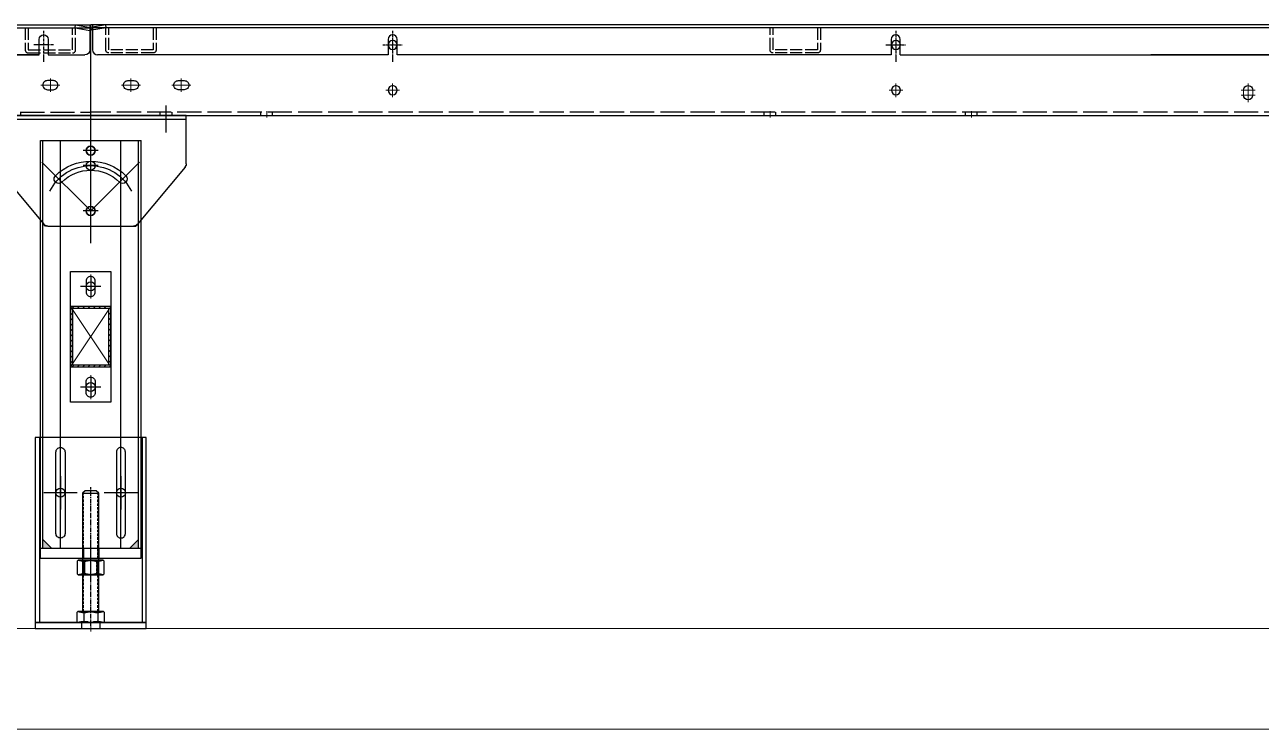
# Model space of a CAD drawing. Header units: millimetres. Extents: x 845401 to 948039, y 511594 to 550263.
# Drawn here: x 918439 to 919668, y 517561 to 518261 of the extents above; entities that cross this region are included whole.
import ezdxf

# ---------------------------------------------------------------- set-up
doc = ezdxf.new("R2010")
doc.units = ezdxf.units.MM
for name, pattern in [('ACAD_ISO02W100', [15, 12, -3]), ('CENTER', [0]), ('CENTER2', [28.575, 19.05, -3.175, 3.175, -3.175]), ('CENTERX2', [4, 2.5, -0.5, 0.5, -0.5]), ('DASHED', [0.75, 0.5, -0.25]), ('HIDDEN', [0.375, 0.25, -0.125])]:
    doc.linetypes.add(name, pattern=pattern)
for name, color, linetype in [('00', 7, 'Continuous'), ('2细线层', 4, 'Continuous'), ('3中心线层', 1, 'CENTER'), ('4虚线层', 6, 'DASHED'), ('5剖面线层', 2, 'Continuous'), ('虚线', 4, 'ACAD_ISO02W100')]:
    doc.layers.add(name, color=color, linetype=linetype)
for name, color, linetype, lineweight in [('A-剖-0.10mm.......SECT-L01', 255, 'Continuous', 18), ('中心线', 1, 'CENTER', 9), ('剖面线', 6, 'Continuous', 15), ('标注线', 3, 'Continuous', 15), ('粗实线', 7, 'Continuous', 30), ('细实线', 2, 'Continuous', 18)]:
    doc.layers.add(name, color=color, linetype=linetype, lineweight=lineweight)

# ---------------------------------------------------------------- blocks, each defined once
blk = doc.blocks.new('A$C040F782D12')
for p, q in [((862828.4, -655715.1), (862866.9, -655715.1)), ((862828.4, -655715.1), (862828.4, -655715.1)), ((862863.9, -655718.1), (862831.4, -655718.1)), ((862865.4, -655752.1), (862865.4, -655719.6)), ((862868.4, -655716.6), (862868.4, -655755.1)), ((862868.4, -655755.1), (862868.4, -655755.1))]:
    blk.add_line(p, q)
for centre, radius, start, end in [((862831.4, -655715.1), 3, 180, 270), ((862863.9, -655719.6), 1.5, 0, 90), ((862866.9, -655716.6), 1.5, 0, 90), ((862868.4, -655752.1), 3, 180, 270)]:
    blk.add_arc(centre, radius, start, end)
blk = doc.blocks.new('A$C433C1705')
at = {"layer": '虚线', "ltscale": 5}
blk.add_blockref('A$C040F782D12', (-862828.4, 655755.1), dxfattribs=at)
blk = doc.blocks.new('A$C13691031')
at = {"layer": '虚线'}
for p, q in [((5, 40), (5, 18)), ((8, 40), (8, 18)), ((52, 18), (52, 40)), ((55, 18), (55, 40)), ((8, 18), (52, 18)), ((8, 15), (52, 15))]:
    blk.add_line(p, q, dxfattribs=at)
for centre, start, end in [((8, 18), 180, 270), ((52, 18), 270, 0)]:
    blk.add_arc(centre, 3, start, end, dxfattribs=at)
blk = doc.blocks.new('G$C93B904BA')
at = {"color": 1, "linetype": 'CENTER', "lineweight": -2, "ltscale": 3}
for p, q in [((-7, 0), (7, 0)), ((0, 7), (0, -7))]:
    blk.add_line(p, q, dxfattribs=at)
at = {"color": 0, "linetype": 'ByBlock', "lineweight": -2}
blk.add_circle((0, 0), 5, dxfattribs=at)
blk = doc.blocks.new('G$C56B2856F')
at = {"linetype": 'ByBlock', "lineweight": -2}
h = blk.add_hatch(dxfattribs=at)
h.set_pattern_fill('ANSI31', color=0, scale=0.2, style=0)
h.set_pattern_definition([(45, (-3782.49265, -49905.5814), (-0.449012806, 0.449012806), [])])
h.paths.add_polyline_path([(4.25, 0), (0, 0), (0, -4.25, 0.4142136)])
at = {"color": 1, "linetype": 'CENTER', "lineweight": -2, "ltscale": 3}
for p, q in [((-6.25, 0), (6.25, 0)), ((0, 6.25), (0, -6.25))]:
    blk.add_line(p, q, dxfattribs=at)
at = {"color": 0, "linetype": 'ByBlock', "lineweight": -2}
blk.add_circle((0, 0), 4.25, dxfattribs=at)
blk = doc.blocks.new('A$C2CE218CC')
at = {"layer": '中心线', "ltscale": 4}
for p, q in [((810, 75.2), (810, 88.8)), ((1110, 75.2), (1110, 88.8)), ((803.2, 82), (816.8, 82)), ((1103.2, 82), (1116.8, 82)), ((803.2, 37), (816.8, 37)), ((810, 30.2), (810, 43.8)), ((1103.2, 37), (1116.8, 37)), ((1110, 30.2), (1110, 43.8))]:
    blk.add_line(p, q, dxfattribs=at)
at = {"layer": '中心线', "ltscale": 3}
for p, q in [((1279.5, 42), (1260.5, 42)), ((1270, 48.5), (1270, 35.5)), ((1329.5, 42), (1310.5, 42)), ((1320, 48.5), (1320, 35.5))]:
    blk.add_line(p, q, dxfattribs=at)
at = {"layer": '中心线', "ltscale": 2}
for p, q in [((910, 10), (910, 17)), ((1110, 10), (1110, 17)), ((1285, 10), (1285, 17))]:
    blk.add_line(p, q, dxfattribs=at)
at = {"layer": '粗实线'}
for p, q in [((0, 102), (1360, 102)), ((0, 57), (0, 102)), ((1360, 12), (1360, 102)), ((540, 52), (5, 52)), ((545, 47), (545, 17)), ((550, 12), (1360, 12))]:
    blk.add_line(p, q, dxfattribs=at)
for points in [[(1273, 46.5), (1267, 46.5, 0.414214), (1262.5, 42), (1262.5, 42, 0.414214), (1267, 37.5), (1273, 37.5, 0.414214), (1277.5, 42), (1277.5, 42, 0.414214)], [(1323, 46.5), (1317, 46.5, 0.414214), (1312.5, 42), (1312.5, 42, 0.414214), (1317, 37.5), (1323, 37.5, 0.414214), (1327.5, 42), (1327.5, 42, 0.414214)]]:
    blk.add_lwpolyline(points, format="xyb", close=True, dxfattribs=at)
for centre in [(810, 82), (1110, 82), (810, 37), (1110, 37)]:
    blk.add_circle(centre, 4.5, dxfattribs=at)
for centre, start, end in [((5, 57), 180, 270), ((540, 47), 0, 90), ((550, 17), 180, 270)]:
    blk.add_arc(centre, 5, start, end, dxfattribs=at)
at = {"layer": '虚线', "ltscale": 2}
for p, q in [((15, 102), (0.2, 99.4)), ((0.2, 99.4), (0.7, 96.4)), ((15.3, 99), (0.7, 96.4)), ((15.3, 99), (15, 102)), ((15.3, 99), (1345, 99)), ((1344.7, 99), (1345, 102)), ((1344.7, 99), (1359.3, 96.4)), ((1345, 102), (1359.8, 99.4)), ((1359.8, 99.4), (1359.3, 96.4)), ((660, 15), (660, 12)), ((660, 15), (1360, 15)), ((904.2, 12), (904.2, 15)), ((915.7, 12), (915.7, 15)), ((1104.2, 12), (1104.2, 15)), ((1115.7, 12), (1115.7, 15)), ((1279.2, 12), (1279.2, 15)), ((1290.7, 12), (1290.7, 15))]:
    blk.add_line(p, q, dxfattribs=at)
at = {"layer": '虚线'}
for p, q in [((1295, 99), (1295, 77)), ((1298, 99), (1298, 77)), ((1342, 77), (1342, 99)), ((1345, 77), (1345, 99)), ((1298, 77), (1342, 77)), ((1298, 74), (1342, 74))]:
    blk.add_line(p, q, dxfattribs=at)
for centre, start, end in [((1298, 77), 180, 270), ((1342, 77), 270, 0)]:
    blk.add_arc(centre, 3, start, end, dxfattribs=at)
at = {"color": 0, "linetype": 'ByBlock', "lineweight": -2}
for name, p in [('G$C56B2856F', (30, 82)), ('G$C93B904BA', (70, 82)), ('G$C56B2856F', (310, 82)), ('G$C93B904BA', (420, 82)), ('G$C56B2856F', (590, 82)), ('G$C56B2856F', (710, 82)), ('G$C56B2856F', (590, 32)), ('G$C56B2856F', (710, 32))]:
    blk.add_blockref(name, p, dxfattribs=at)
at = {"layer": '虚线', "ltscale": 2, "xscale": -1}
blk.add_blockref('A$C433C1705', (55, 59), dxfattribs=at)
at = {"layer": '虚线', "ltscale": 2}
for p in [(330, 59), (830, 59)]:
    blk.add_blockref('A$C13691031', p, dxfattribs=at)
blk = doc.blocks.new('A$C51416CBA')
at = {"color": 0, "linetype": 'ByBlock', "lineweight": -2}
blk.add_blockref('A$C2CE218CC', (146.5, 253), dxfattribs=at)
blk = doc.blocks.new('GD9-15GHRTH')
at = {"layer": '中心线', "ltscale": 3}
for p, q in [((-9.5, 0), (9.5, 0)), ((0, 6.5), (0, -6.5))]:
    blk.add_line(p, q, dxfattribs=at)
at = {"layer": '粗实线'}
blk.add_lwpolyline([(-3, 4.5), (3, 4.5, -0.414214), (7.5, 0), (7.5, 0, -0.414214), (3, -4.5), (-3, -4.5, -0.414214), (-7.5, 0), (-7.5, 0, -0.414214)], format="xyb", close=True, dxfattribs=at)
blk = doc.blocks.new('A$C765161de')
at = {"color": 0, "linetype": 'ByBlock', "lineweight": -2}
for p, q in [((1145.5, 27), (1145.5, 22)), ((1154.5, 27), (1154.5, 22))]:
    blk.add_line(p, q, dxfattribs=at)
at = {"layer": '中心线', "ltscale": 4}
for p, q in [((1500, 65.2), (1500, 78.8)), ((2000, 65.2), (2000, 78.8)), ((1493.2, 72), (1506.8, 72)), ((1993.2, 72), (2006.8, 72)), ((1143.2, 27), (1156.8, 27)), ((1150, 15.2), (1150, 33.8)), ((1493.2, 27), (1506.8, 27)), ((1500, 20.2), (1500, 33.8)), ((1993.2, 27), (2006.8, 27)), ((2000, 20.2), (2000, 33.8)), ((1143.2, 22), (1156.8, 22)), ((1425, 0), (1425, 6)), ((1625, 0), (1625, 6)), ((2125, 0), (2125, 6)), ((2225, 0), (2225, 6))]:
    blk.add_line(p, q, dxfattribs=at)
at = {"layer": '粗实线'}
for p, q in [((0, 92), (2300, 92)), ((2300, 2), (2300, 92)), ((2300, 2), (0, 2))]:
    blk.add_line(p, q, dxfattribs=at)
for centre in [(1500, 72), (2000, 72), (1500, 27), (2000, 27)]:
    blk.add_circle(centre, 4.5, dxfattribs=at)
for centre, start, end in [((1150, 27), 359.9994, 179.9994), ((1150, 22), 180, 0)]:
    blk.add_arc(centre, 4.5, start, end, dxfattribs=at)
at = {"layer": '虚线', "color": 2, "ltscale": 2}
for p, q in [((15.3, 89), (2284.7, 89)), ((2284.7, 89), (2285, 92)), ((2284.7, 89), (2299.1, 86.5)), ((2285, 92), (2299.8, 89.4)), ((2299.8, 89.4), (2299.1, 86.5)), ((0, 5), (2300, 5))]:
    blk.add_line(p, q, dxfattribs=at)
at = {"layer": '虚线', "color": 4, "ltscale": 2}
for p, q in [((1419.2, 2), (1419.2, 5)), ((1430.8, 2), (1430.8, 5)), ((1619.2, 2), (1619.2, 5)), ((1630.8, 2), (1630.8, 5)), ((2119.2, 2), (2119.2, 5)), ((2130.8, 2), (2130.8, 5)), ((2219.2, 2), (2219.2, 5)), ((2230.8, 2), (2230.8, 5))]:
    blk.add_line(p, q, dxfattribs=at)
at = {"color": 2, "xscale": -1}
for p in [(2210, 32), (2260, 32)]:
    blk.add_blockref('GD9-15GHRTH', p, dxfattribs=at)
at = {"layer": '虚线', "ltscale": 2}
for p in [(1570, 49), (2230, 49)]:
    blk.add_blockref('A$C13691031', p, dxfattribs=at)
blk = doc.blocks.new('A$C2E170EB7')
at = {"layer": '中心线'}
for p, q in [((25, 186), (25, 90)), ((85, 186), (85, 90)), ((17.5, 138), (32.5, 138)), ((92.5, 138), (77.5, 138)), ((55, 12), (55, 0))]:
    blk.add_line(p, q, dxfattribs=at)
at = {"layer": '粗实线'}
for p, q in [((4, 193), (4, 9)), ((106, 193), (106, 9))]:
    blk.add_line(p, q, dxfattribs=at)
for points in [[(0, 193), (110, 193), (110, 9), (0, 9)], [(0, 9), (110, 9), (110, 3), (0, 3)]]:
    blk.add_lwpolyline(points, close=True, dxfattribs=at)
for points in [[(25, 183), (25, 183, -0.414214), (29.5, 178.5), (29.5, 97.5, -0.414214), (25, 93), (25, 93, -0.414214), (20.5, 97.5), (20.5, 178.5, -0.414214)], [(85, 183), (85, 183, 0.414214), (80.5, 178.5), (80.5, 97.5, 0.414214), (85, 93), (85, 93, 0.414214), (89.5, 97.5), (89.5, 178.5, 0.414214)]]:
    blk.add_lwpolyline(points, format="xyb", close=True, dxfattribs=at)
at = {"layer": '虚线', "ltscale": 0.5}
for p, q in [((46, 9), (46, 3)), ((64, 9), (64, 3))]:
    blk.add_line(p, q, dxfattribs=at)
blk = doc.blocks.new('A$C39C60854')
at = {"layer": '剖面线'}
h = blk.add_hatch(dxfattribs=at)
h.set_pattern_fill('ANSI31', color=256, scale=30, style=0)
h.set_pattern_definition([(45, (-776643, 668927.5), (-2.65165043, 2.65165043), [])])
h.paths.add_polyline_path([(0, 40), (0, 0), (60, 0), (60, 40)])
h.paths.add_polyline_path([(58, 38), (58, 2), (2, 2), (2, 38)], flags=16)
at = {"layer": '粗实线'}
for points in [[(0, 40), (60, 40), (60, 0), (0, 0)], [(2, 38), (58, 38), (58, 2), (2, 2)]]:
    blk.add_lwpolyline(points, close=True, dxfattribs=at)
blk = doc.blocks.new('A$C771F760B')
at = {"layer": '中心线'}
for p, q in [((20, 13.5), (20, 26.5)), ((120, 13.5), (120, 26.5)), ((32, 20), (8, 20)), ((108, 20), (132, 20))]:
    blk.add_line(p, q, dxfattribs=at)
at = {"layer": '粗实线', "color": 0}
blk.add_lwpolyline([(5, 40), (5, 0), (135, 0), (135, 40)], close=True, dxfattribs=at)
for points in [[(25.5, 24.5), (14.5, 24.5, 0.414214), (10, 20), (10, 20, 0.414214), (14.5, 15.5), (25.5, 15.5, 0.414214), (30, 20), (30, 20, 0.414214)], [(114.5, 24.5), (125.5, 24.5, -0.414214), (130, 20), (130, 20, -0.414214), (125.5, 15.5), (114.5, 15.5, -0.414214), (110, 20), (110, 20, -0.414214)]]:
    blk.add_lwpolyline(points, format="xyb", close=True, dxfattribs=at)
at = {"layer": '细实线'}
for p, q in [((40, 0), (100, 40)), ((40, 40), (100, 0))]:
    blk.add_line(p, q, dxfattribs=at)
at = {"layer": '粗实线'}
blk.add_blockref('A$C39C60854', (40, 0), dxfattribs=at)
blk = doc.blocks.new('A$C0B1B2D33')
at = {"linetype": 'ByBlock', "lineweight": -2}
h = blk.add_hatch(color=2, dxfattribs=at)
h.paths.add_polyline_path([(97.5, -8.1), (97.5, -16.6), (89, -16.6)])
h.paths.add_polyline_path([(11, -16.6), (2.5, -16.6), (2.5, -8.1)])
for p, q in [((0, -26.6), (0, 388.4)), ((0, 388.4), (100, 388.4)), ((100, -26.6), (100, 388.4)), ((0, -16.6), (100, -16.6)), ((0, -26.6), (100, -26.6))]:
    blk.add_line(p, q)
for centre in [(50, 378.4), (50, 363.4), (50, 318.4), (50, 243.4), (50, 143.4), (20, 38.4), (80, 38.4)]:
    blk.add_circle(centre, 4.5)
at = {"layer": '3中心线层'}
for p, q in [((50, 370.9), (50, 385.9)), ((57.5, 378.4), (42.5, 378.4)), ((50, 355.9), (50, 370.9)), ((57.5, 363.4), (42.5, 363.4)), ((50, 310.9), (50, 325.9)), ((57.5, 318.4), (42.5, 318.4)), ((50, 253.6), (50, 233.2)), ((60.2, 243.4), (39.8, 243.4)), ((50, 153.6), (50, 133.2)), ((60.2, 143.4), (39.8, 143.4)), ((20, 54.9), (20, 21.9)), ((80, 54.9), (80, 21.9)), ((36.5, 38.4), (3.5, 38.4)), ((96.5, 38.4), (63.5, 38.4)), ((50, -35), (50, -8.8))]:
    blk.add_line(p, q, dxfattribs=at)
at = {"layer": '4虚线层'}
for p, q in [((2.5, -16.6), (2.5, 388.4)), ((20, -16.6), (20, 388.4)), ((80, -16.6), (80, 388.4)), ((97.5, -16.6), (97.5, 388.4)), ((42, -16.6), (42, -26.6)), ((43, -16.6), (43, -26.6)), ((57, -16.6), (57, -26.6)), ((58, -16.6), (58, -26.6))]:
    blk.add_line(p, q, dxfattribs=at)
at = {"layer": '5剖面线层'}
for p, q in [((11, -16.6), (2.5, -8.1)), ((89, -16.6), (97.5, -8.1))]:
    blk.add_line(p, q, dxfattribs=at)
blk = doc.blocks.new('ew323')
at = {"color": 1, "linetype": 'CENTER2', "ltscale": 0.25}
blk.add_line((4.5, 63.3), (4.5, 41.9), dxfattribs=at)
at = {"color": 2, "linetype": 'HIDDEN', "ltscale": 10}
for p, q in [((-1.5, 60.5), (-1.5, 46)), ((10.5, 60.5), (10.5, 46))]:
    blk.add_line(p, q, dxfattribs=at)
at = {"color": 2}
for p, q in [((-1.5, 47.2), (-1.5, 59.2)), ((10.5, 47.2), (10.5, 59.2))]:
    blk.add_line(p, q, dxfattribs=at)
blk.add_lwpolyline([(-8, 60.5), (17, 60.5), (18, 59.5), (18, 47), (17, 46), (-8, 46), (-9, 47), (-9, 59.5)], close=True, dxfattribs=at)
blk.add_lwpolyline([(-2.5, 46), (-2.5, 60.5), (11.5, 60.5), (11.5, 46)], dxfattribs=at)
for centre, start, end in [((-2.3, 78.3), 251.7208, 290.8675), ((11.3, 78.3), 249.1325, 288.2792), ((-2.3, 28.2), 69.1325, 108.2792), ((11.3, 28.2), 71.7208, 110.8675)]:
    blk.add_arc(centre, 19.1, start, end, dxfattribs=at)
blk = doc.blocks.new('A$C7142694E')
at = {"color": 1, "linetype": 'CENTER2', "ltscale": 0.25}
blk.add_line((13.8, 0, 0), (13.8, 137.8, 0), dxfattribs=at)
at = {"color": 2}
for p, q in [((21.8, 131.6, 0), (5.8, 131.6, 0)), ((6.8, 12.9, 0), (6.8, 4.3, 0)), ((20.7, 12.9, 0), (20.7, 4.3, 0))]:
    blk.add_line(p, q, dxfattribs=at)
at = {"color": 2, "linetype": 'HIDDEN', "ltscale": 10}
for p, q in [((6.8, 14.1, 0), (6.8, 131.6, 0)), ((20.8, 14.1, 0), (20.8, 131.6, 0))]:
    blk.add_line(p, q, dxfattribs=at)
at = {"color": 2, "elevation": 0}
for points in [[(21.8, 14.1), (5.8, 14.1), (5.8, 131.6), (8.3, 134.1), (19.3, 134.1), (21.8, 131.6)], [(26.5, 3.1), (1, 3.1), (0, 4.1), (0, 13.1), (1, 14.1), (26.5, 14.1), (27.5, 13.1), (27.5, 4.1)]]:
    blk.add_lwpolyline(points, close=True, dxfattribs=at)
at = {"color": 2}
for centre, start, end in [((6.9, 32.7, 0), 252.0147, 290.2789), ((20.6, 32.7, 0), 249.7211, 287.9853), ((6.9, -15.5, 0), 69.7211, 107.9853), ((20.6, -15.5, 0), 72.0147, 110.2789)]:
    blk.add_arc(centre, 19.9, start, end, dxfattribs=at)
at = {"rotation": 180}
blk.add_blockref('ew323', (18.3, 111.1, 0), dxfattribs=at)
blk = doc.blocks.new('G$C7224CCE4')
at = {"color": 0, "linetype": 'ByBlock', "lineweight": -2}
for name, p in [('A$C2E170EB7', (0, 0)), ('A$C7142694E', (41.2, 5.9, 0))]:
    blk.add_blockref(name, p, dxfattribs=at)
blk = doc.blocks.new('A$C36980DBC')
for p, q in [((0, 127.1), (190, 127.1)), ((0, 78.9), (0, 127.1)), ((0, 123.1), (190, 123.1)), ((190, 78.9), (190, 127.1)), ((92.5, 92.1), (97.5, 92.1)), ((95, 89.6), (95, 94.6)), ((1.2, 75.7), (48.5, 18.9)), ((188.8, 75.7), (141.5, 18.9)), ((92.5, 32.1), (97.5, 32.1)), ((95, 29.6), (95, 34.6)), ((137.7, 17.1), (52.3, 17.1))]:
    blk.add_line(p, q)
for centre in [(95, 92.1), (95, 32.1)]:
    blk.add_circle(centre, 4.5)
for centre, radius, start, end in [((5, 78.9), 5, 180, 219.8056), ((95, 32.1), 49.5, 45, 135), ((185, 78.9), 5, 320.1944, 0), ((63.2, 63.9), 4.5, 135, 315), ((95, 32.1), 40.5, 45, 135), ((126.8, 63.9), 4.5, 225, 45), ((52.3, 22.1), 5, 219.8056, 270), ((137.7, 22.1), 5, 270, 320.1944)]:
    blk.add_arc(centre, radius, start, end)
at = {"layer": '2细线层'}
for p, q in [((0, 78.9), (0, 77.1)), ((1.2, 75.7), (0, 77.1)), ((188.8, 75.7), (190, 77.1)), ((190, 78.9), (190, 77.1)), ((50, 17.1), (48.5, 18.9)), ((52.3, 17.1), (50, 17.1)), ((137.7, 17.1), (140, 17.1)), ((140, 17.1), (141.5, 18.9))]:
    blk.add_line(p, q, dxfattribs=at)
at = {"layer": '3中心线层'}
for p, q in [((20, 109.9), (20, 136.8)), ((95, 0), (95, 144.3)), ((170, 111), (170, 138.5)), ((95, 32.1), (46.5, 80.6)), ((95, 32.1), (143.5, 80.6))]:
    blk.add_line(p, q, dxfattribs=at)
blk.add_arc((95, 32.1), 45, 25.7018, 154.2982, dxfattribs=at)
blk = doc.blocks.new('G$C1A45749A')
at = {"color": 0}
for p, q in [((32, 37.1, -2.5), (32, 12.1, -2.5)), ((627, 37.1, -2.5), (32, 37.1, -2.5)), ((627, 34.1, -2.5), (32, 34.1, -2.5)), ((73.5, 7.1, 0.8), (37, 7.1, -2.5)), ((78, 7.1, 0.6), (78, 7.1, 0.6)), ((147.1, 7.1, -2.5), (82.5, 7.1, 0.4)), ((276.7, 7.1, -2.5), (82.5, 7.1, -2.5)), ((83.2, 7.1, -2.5), (147.1, 7.1, -2.5)), ((147.1, 7.1, -2.5), (83.2, 7.1, -2.5)), ((285.7, 7.1, -2.5), (329.7, 7.1, -2.5)), ((373.5, 7.1, -2.5), (329.6, 7.1, -2.5)), ((563, 7.1, -2.5), (382.5, 7.1, -2.5)), ((480, 7.1, -2.5), (576.7, 7.1, -2.5)), ((576, 7.1, -2.5), (512.1, 7.1, -2.5)), ((512.1, 7.1, -2.5), (576, 7.1, -2.5)), ((512.1, 7.1, -2.5), (576.7, 7.1, 0.4)), ((581.2, 7.1, 0.6), (581.2, 7.1, 0.6)), ((622, 7.1, -2.5), (585.7, 7.1, -2.5))]:
    blk.add_line(p, q, dxfattribs=at)
at = {"color": 1, "linetype": 'CENTERX2'}
for p, q in [((78, 30.9, -2.5), (78, 0, -2.5)), ((281.2, 30.9, -2.5), (281.2, 0, -2.5)), ((378, 30.9, -2.5), (378, 0, -2.5)), ((581.2, 30.9, -2.5), (581.2, 0, -2.5)), ((68.1, 17.1, -2.5), (87.8, 17.1, -2.5)), ((271.3, 17.1, -2.5), (291, 17.1, -2.5)), ((387.8, 17.1, -2.5), (368.2, 17.1, -2.5)), ((591.1, 17.1, -2.5), (571.4, 17.1, -2.5))]:
    blk.add_line(p, q, dxfattribs=at)
at = {"color": 0, "linetype": 'Continuous', "lineweight": 25}
for p, q in [((73.5, 22.6, -2.5), (73.5, 7.1, -2.5)), ((82.5, 7.1, -2.5), (82.5, 22.6, -2.5)), ((276.7, 22.6, -2.5), (276.7, 7.1, -2.5)), ((285.7, 7.1, -2.5), (285.7, 22.6, -2.5)), ((373.5, 7.1, -2.5), (373.5, 22.6, -2.5)), ((382.5, 22.6, -2.5), (382.5, 7.1, -2.5)), ((576.7, 7.1, -2.5), (576.7, 22.6, -2.5)), ((585.7, 22.6, -2.5), (585.7, 7.1, -2.5))]:
    blk.add_line(p, q, dxfattribs=at)
for p, q in [((78, 7.1, -2.5), (78, 7.1, -2.5)), ((281.2, 7.1, -2.5), (281.2, 7.1, -2.5)), ((378, 7.1, -2.5), (378, 7.1, -2.5)), ((581.2, 7.1, -2.5), (581.2, 7.1, -2.5))]:
    blk.add_line(p, q)
for centre, start, end in [((78, 22.6, -2.5), 0, 180), ((281.2, 22.6, -2.5), 0, 180), ((378, 22.6, -2.5), 0, 180), ((581.2, 22.6, -2.5), 0, 180), ((78, 11.6, -2.5), 359.7974, 0), ((281.2, 11.6, -2.5), 359.7974, 0), ((378, 11.6, -2.5), 180, 180.2026), ((581.2, 11.6, -2.5), 180, 180.2026)]:
    blk.add_arc(centre, 4.5, start, end, dxfattribs=at)
at = {"color": 0}
blk.add_arc((37, 12.1, -2.5), 5, 180, 270, dxfattribs=at)
at = {"color": 7, "linetype": 'Continuous', "lineweight": 25}
for centre in [(78, 11.6, -2.5), (281.2, 11.6, -2.5), (378, 11.6, -2.5), (581.2, 11.6, -2.5)]:
    blk.add_arc(centre, 4.5, 269.9687, 270.0313, dxfattribs=at)
at = {"layer": '标注线', "color": 0}
blk.add_line((627, 12.1, -2.5), (627, 37.1, -2.5), dxfattribs=at)
blk.add_arc((622, 12.1, -2.5), 5, 270, 0, dxfattribs=at)
blk = doc.blocks.new('A$C48a1a46b')
at = {"color": 0}
for p, q in [((-269, 37.1), (-269, 12.1)), ((2027, 37.1), (-269, 37.1)), ((2027, 34.1), (-269, 34.1)), ((24.6, 7.1), (-264, 7.1)), ((29.1, 7.1), (29.1, 7.1)), ((524.5, 7.1), (33.6, 7.1)), ((529, 7.1), (529, 7.1)), ((533.5, 7.1), (1224.5, 7.1)), ((1224.5, 7.1), (782.5, 7.1))]:
    blk.add_line(p, q, dxfattribs=at)
at = {"color": 1, "linetype": 'CENTERX2'}
for p, q in [((29.1, 30.9), (29.1, 0)), ((529, 30.9), (529, 0)), ((19.2, 17.1), (38.9, 17.1)), ((519.2, 17.1), (538.8, 17.1))]:
    blk.add_line(p, q, dxfattribs=at)
at = {"color": 0, "linetype": 'Continuous', "lineweight": 25}
for p, q in [((24.6, 22.6), (24.6, 7.1)), ((33.6, 7.1), (33.6, 22.6)), ((524.5, 22.6), (524.5, 7.1)), ((533.5, 7.1), (533.5, 22.6))]:
    blk.add_line(p, q, dxfattribs=at)
for p, q in [((29.1, 7.1), (29.1, 7.1)), ((529, 7.1), (529, 7.1))]:
    blk.add_line(p, q)
for centre, start, end in [((29.1, 22.6), 0, 180), ((529, 22.6), 0, 180), ((29.1, 11.6), 359.7974, 0), ((529, 11.6), 359.7974, 0)]:
    blk.add_arc(centre, 4.5, start, end, dxfattribs=at)
at = {"color": 0}
blk.add_arc((-264, 12.1), 5, 180, 270, dxfattribs=at)
at = {"color": 7, "linetype": 'Continuous', "lineweight": 25}
for centre in [(29.1, 11.6), (529, 11.6)]:
    blk.add_arc(centre, 4.5, 269.9687, 270.0313, dxfattribs=at)

msp = doc.modelspace()

# ---------------------------------------------------------------- linework, layer by layer
at = {"layer": 'A-剖-0.10mm.......SECT-L01', "color": 5}
msp.add_lwpolyline([(928061.1, 517560.9), (897418.2, 517560.9), (897418.2, 517660.9), (928061.1, 517660.9)], close=True, dxfattribs=at)

# ---------------------------------------------------------------- block references
at = {"color": 0, "linetype": 'ByBlock', "lineweight": -2}
msp.add_blockref('A$C51416CBA', (916998.4, 517905.9), dxfattribs=at)
at = {"color": 0, "linetype": 'ByBlock', "xscale": -1}
msp.add_blockref('G$C1A45749A', (918536.1, 518223.8, 2.5), dxfattribs=at)
at = {"color": 0, "linetype": 'ByBlock', "lineweight": -2, "extrusion": (0, 0, -1), "zscale": -1}
for name, p in [('A$C36980DBC', (-918599.9, 518043.8)), ('A$C2E170EB7', (-918559.9, 517657.9))]:
    msp.add_blockref(name, p, dxfattribs=at)
msp.add_blockref('A$C0B1B2D33', (918454.9, 517757.5))
at = {"extrusion": (0, 0, -1), "zscale": -1}
msp.add_blockref('G$C7224CCE4', (-918559.9, 517657.9, 0), dxfattribs=at)
at = {"layer": '00'}
msp.add_blockref('A$C48a1a46b', (918775.8, 518223.8), dxfattribs=at)
at = {"layer": 'A-剖-0.10mm.......SECT-L01', "xscale": -1}
msp.add_blockref('A$C765161de', (920804.9, 518168.9), dxfattribs=at)
at = {"layer": '粗实线', "extrusion": (0, 0, -1), "zscale": -1, "rotation": 90.00000000000001}
msp.add_blockref('A$C771F760B', (-918484.9, 517880.9), dxfattribs=at)

doc.saveas('drawing.dxf')
